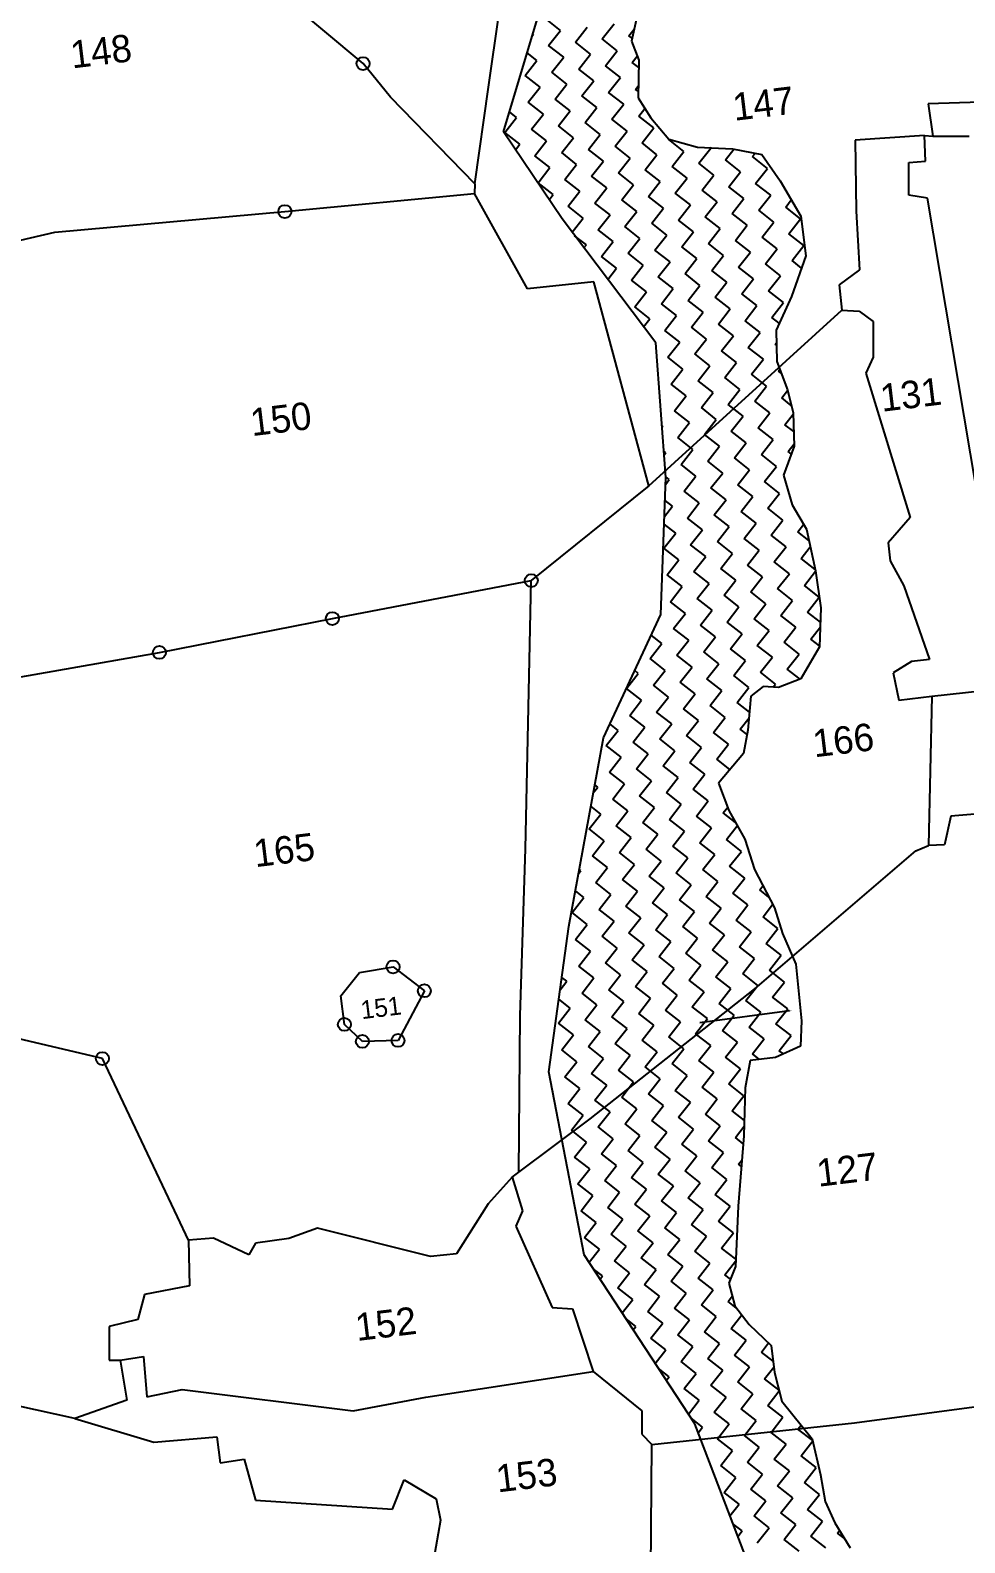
# Model space of a CAD drawing. Header units: metres. Extents: x 334876 to 338439, y 1782233 to 1785611.
# Drawn here: x 336193 to 336814, y 1782776 to 1783781 of the extents above; entities that cross this region are included whole.
import ezdxf
from ezdxf.enums import TextEntityAlignment as Align

# ---------------------------------------------------------------- set-up
doc = ezdxf.new("R2010")
doc.units = ezdxf.units.M
doc.header["$MEASUREMENT"] = 0
for name, color, linetype in [('POLY_HATCH', 12, 'Continuous'), ('POLY_PARCEL', 6, 'Continuous'), ('SYM_ARROW', 1, 'Continuous'), ('TEXT_PARCEL', 7, 'Continuous')]:
    doc.layers.add(name, color=color, linetype=linetype)
doc.styles.add('TEXT_MAP', font='', dxfattribs={"height": 0.35})
doc.styles.get('TEXT_MAP').set_extended_font_data('Kruti Dev 050')

msp = doc.modelspace()

# ---------------------------------------------------------------- linework, layer by layer
for centre in [(336414.1, 1783758.7), (336362.1, 1783660.4), (336525.9, 1783415.2), (336393.7, 1783390), (336278.7, 1783367.5), (336434, 1783158.6), (336454.8, 1783142.7), (336401.7, 1783120.4), (336413.6, 1783109.1), (336437.3, 1783109.7), (336240.8, 1783097.7)]:
    msp.add_circle(centre, 4.32)
at = {"layer": 'POLY_HATCH'}
for p, q in [((336507.4, 1783713.3), (336540.7, 1783824.9)), ((336595.5, 1783787.5), (336592.4, 1783773.6)), ((336592.4, 1783773.6), (336597.4, 1783761)), ((336597.4, 1783761), (336597, 1783735.9)), ((336597, 1783735.9), (336605.4, 1783722.6)), ((336605.4, 1783722.6), (336617.3, 1783708.5)), ((336546.3, 1783655.6), (336507.4, 1783713.3)), ((336617.3, 1783708.5), (336636.3, 1783703.3)), ((336636.3, 1783703.3), (336659.5, 1783702.1)), ((336659.5, 1783702.1), (336679, 1783698.3)), ((336679, 1783698.3), (336691.3, 1783680.8)), ((336691.3, 1783680.8), (336705, 1783657.4)), ((336608.6, 1783573.2), (336546.3, 1783655.6)), ((336705, 1783657.4), (336708.4, 1783630.9)), ((336708.4, 1783630.9), (336698.8, 1783604)), ((336698.8, 1783604), (336688.6, 1783581.7)), ((336688.6, 1783581.7), (336689.1, 1783560.7)), ((336615.4, 1783483.8), (336608.6, 1783573.2)), ((336689.1, 1783560.7), (336696.1, 1783541.9)), ((336696.1, 1783541.9), (336700, 1783526.8)), ((336700, 1783526.8), (336700.6, 1783504.5)), ((336700.6, 1783504.5), (336693.5, 1783485.3)), ((336612, 1783392.7), (336615.4, 1783483.8)), ((336693.5, 1783485.3), (336699.2, 1783465.6)), ((336699.2, 1783465.6), (336708.7, 1783449.5)), ((336708.7, 1783449.5), (336714.8, 1783421.7)), ((336714.8, 1783421.7), (336718.4, 1783397.1)), ((336573.8, 1783310.8), (336612, 1783392.7)), ((336718.4, 1783397.1), (336717.5, 1783371.2)), ((336717.5, 1783371.2), (336705.1, 1783350)), ((336705.1, 1783350), (336690.2, 1783344.2)), ((336679.9, 1783344.9), (336671.9, 1783338.5)), ((336690.2, 1783344.2), (336679.9, 1783344.9)), ((336671.9, 1783338.5), (336669.9, 1783315.9)), ((336550.9, 1783185.5), (336573.8, 1783310.8)), ((336669.9, 1783315.9), (336666.9, 1783300.3)), ((336666.9, 1783300.3), (336650.3, 1783280.7)), ((336650.3, 1783280.7), (336657.2, 1783262.5)), ((336657.2, 1783262.5), (336667.7, 1783243.4)), ((336667.7, 1783243.4), (336674.2, 1783223.2)), ((336674.2, 1783223.2), (336687.5, 1783197.7)), ((336687.5, 1783197.7), (336692.9, 1783180.7)), ((336537.5, 1783088.9), (336550.9, 1783185.5)), ((336692.9, 1783180.7), (336701.6, 1783160.3)), ((336701.6, 1783160.3), (336705.5, 1783122.8)), ((336705.5, 1783122.8), (336704.8, 1783105.8)), ((336688.1, 1783098.3), (336671.3, 1783096.3)), ((336704.8, 1783105.8), (336688.1, 1783098.3)), ((336561.1, 1782967.3), (336537.5, 1783088.9)), ((336671.3, 1783096.3), (336668.1, 1783078.3)), ((336668.1, 1783078.3), (336667.2, 1783046.3)), ((336667.2, 1783046.3), (336663.4, 1782999.7)), ((336663.4, 1782999.7), (336661.5, 1782959.5)), ((336634.5, 1782855), (336561.1, 1782967.3)), ((336661.5, 1782959.5), (336657.2, 1782948.5)), ((336657.2, 1782948.5), (336661.1, 1782933.4)), ((336661.1, 1782933.4), (336670.7, 1782921)), ((336670.7, 1782921), (336685.3, 1782907.1)), ((336685.3, 1782907.1), (336687.5, 1782889.1)), ((336687.5, 1782889.1), (336692.5, 1782870)), ((336692.5, 1782870), (336712.6, 1782845)), ((336676.2, 1782746.1), (336634.5, 1782855)), ((336712.6, 1782845), (336718.2, 1782821.2)), ((336718.2, 1782821.2), (336721.1, 1782803.3)), ((336721.1, 1782803.3), (336727.6, 1782789.1)), ((336727.6, 1782789.1), (336737.7, 1782772.7))]:
    msp.add_line(p, q, dxfattribs=at)
at = {"layer": 'POLY_HATCH', "linetype": 'Continuous'}
for p, q in [((336545.2, 1783780.7), (336535.3, 1783788.6)), ((336555.2, 1783772.9), (336563.1, 1783782.9)), ((336573, 1783775.1), (336580.9, 1783785.1)), ((336590.8, 1783777.2), (336594.2, 1783781.5)), ((336526.6, 1783777.4), (336527.4, 1783778.6)), ((336527.4, 1783778.6), (336527, 1783778.9)), ((336537.4, 1783770.8), (336545.2, 1783780.7)), ((336565.2, 1783765.1), (336555.2, 1783772.9)), ((336583, 1783767.3), (336573, 1783775.1)), ((336592.9, 1783775.6), (336590.8, 1783777.2)), ((336521.8, 1783750.8), (336529.6, 1783760.8)), ((336529.6, 1783760.8), (336523.1, 1783765.9)), ((336547.4, 1783762.9), (336537.4, 1783770.8)), ((336539.6, 1783753), (336547.4, 1783762.9)), ((336557.4, 1783755.1), (336565.2, 1783765.1)), ((336575.2, 1783757.3), (336583, 1783767.3)), ((336593, 1783759.4), (336596.3, 1783763.7)), ((336531.8, 1783743), (336521.8, 1783750.8)), ((336549.6, 1783745.1), (336539.6, 1783753)), ((336567.4, 1783747.3), (336557.4, 1783755.1)), ((336585.2, 1783749.5), (336575.2, 1783757.3)), ((336597.3, 1783756.1), (336593, 1783759.4)), ((336523.9, 1783733), (336531.8, 1783743)), ((336541.7, 1783735.2), (336549.6, 1783745.1)), ((336559.5, 1783737.3), (336567.4, 1783747.3)), ((336577.3, 1783739.5), (336585.2, 1783749.5)), ((336595.1, 1783741.6), (336597.1, 1783744.2)), ((336597.1, 1783740.1), (336595.1, 1783741.6)), ((336533.9, 1783725.2), (336523.9, 1783733)), ((336551.7, 1783727.3), (336541.7, 1783735.2)), ((336569.5, 1783729.5), (336559.5, 1783737.3)), ((336587.3, 1783731.7), (336577.3, 1783739.5)), ((336579.5, 1783721.7), (336587.3, 1783731.7)), ((336508.3, 1783713), (336516.1, 1783723)), ((336516.1, 1783723), (336511.4, 1783726.7)), ((336526.1, 1783715.2), (336533.9, 1783725.2)), ((336543.9, 1783717.4), (336551.7, 1783727.3)), ((336561.7, 1783719.5), (336569.5, 1783729.5)), ((336589.5, 1783713.9), (336579.5, 1783721.7)), ((336597.3, 1783723.8), (336601.4, 1783729)), ((336607.3, 1783716), (336597.3, 1783723.8)), ((336518.3, 1783705.2), (336508.3, 1783713)), ((336536.1, 1783707.4), (336526.1, 1783715.2)), ((336553.9, 1783709.5), (336543.9, 1783717.4)), ((336571.7, 1783711.7), (336561.7, 1783719.5)), ((336563.9, 1783701.7), (336571.7, 1783711.7)), ((336581.7, 1783703.9), (336589.5, 1783713.9)), ((336599.5, 1783706), (336607.3, 1783716)), ((336515.3, 1783701.5), (336518.3, 1783705.2)), ((336528.3, 1783697.4), (336536.1, 1783707.4)), ((336546.1, 1783699.6), (336553.9, 1783709.5)), ((336573.8, 1783693.9), (336563.9, 1783701.7)), ((336591.6, 1783696), (336581.7, 1783703.9)), ((336609.4, 1783698.2), (336599.5, 1783706)), ((336617.3, 1783708.2), (336617.5, 1783708.4)), ((336627.2, 1783700.4), (336617.3, 1783708.2)), ((336637.2, 1783692.5), (336645.1, 1783702.5)), ((336645.1, 1783702.5), (336644.6, 1783702.9)), ((336655, 1783694.7), (336660.6, 1783701.8)), ((336538.2, 1783689.6), (336528.3, 1783697.4)), ((336556, 1783691.7), (336546.1, 1783699.6)), ((336548.2, 1783681.8), (336556, 1783691.7)), ((336566, 1783683.9), (336573.8, 1783693.9)), ((336583.8, 1783686.1), (336591.6, 1783696)), ((336601.6, 1783688.2), (336609.4, 1783698.2)), ((336619.4, 1783690.4), (336627.2, 1783700.4)), ((336647.2, 1783684.7), (336637.2, 1783692.5)), ((336665, 1783686.9), (336655, 1783694.7)), ((336672.8, 1783696.9), (336674.6, 1783699.1)), ((336682.8, 1783689), (336672.8, 1783696.9)), ((336530.4, 1783679.6), (336538.2, 1783689.6)), ((336558.2, 1783673.9), (336548.2, 1783681.8)), ((336576, 1783676.1), (336566, 1783683.9)), ((336593.8, 1783678.2), (336583.8, 1783686.1)), ((336611.6, 1783680.4), (336601.6, 1783688.2)), ((336603.8, 1783670.4), (336611.6, 1783680.4)), ((336629.4, 1783682.6), (336619.4, 1783690.4)), ((336621.6, 1783672.6), (336629.4, 1783682.6)), ((336639.4, 1783674.7), (336647.2, 1783684.7)), ((336657.2, 1783676.9), (336665, 1783686.9)), ((336675, 1783679.1), (336682.8, 1783689)), ((336540.4, 1783671.8), (336530.4, 1783679.6)), ((336537.7, 1783668.3), (336540.4, 1783671.8)), ((336550.4, 1783663.9), (336558.2, 1783673.9)), ((336568.2, 1783666.1), (336576, 1783676.1)), ((336586, 1783668.3), (336593.8, 1783678.2)), ((336613.8, 1783662.6), (336603.8, 1783670.4)), ((336631.6, 1783664.8), (336621.6, 1783672.6)), ((336649.4, 1783666.9), (336639.4, 1783674.7)), ((336667.2, 1783669.1), (336657.2, 1783676.9)), ((336685, 1783671.2), (336675, 1783679.1)), ((336677.2, 1783661.3), (336685, 1783671.2)), ((336560.4, 1783656.1), (336550.4, 1783663.9)), ((336578.2, 1783658.3), (336568.2, 1783666.1)), ((336596, 1783660.4), (336586, 1783668.3)), ((336588.1, 1783650.5), (336596, 1783660.4)), ((336605.9, 1783652.6), (336613.8, 1783662.6)), ((336623.7, 1783654.8), (336631.6, 1783664.8)), ((336641.5, 1783656.9), (336649.4, 1783666.9)), ((336659.3, 1783659.1), (336667.2, 1783669.1)), ((336687.1, 1783653.4), (336677.2, 1783661.3)), ((336695, 1783663.4), (336698.7, 1783668.2)), ((336704.9, 1783655.6), (336695, 1783663.4)), ((336553, 1783646.7), (336560.4, 1783656.1)), ((336570.3, 1783648.3), (336578.2, 1783658.3)), ((336598.1, 1783642.6), (336588.1, 1783650.5)), ((336615.9, 1783644.8), (336605.9, 1783652.6)), ((336633.7, 1783647), (336623.7, 1783654.8)), ((336651.5, 1783649.1), (336641.5, 1783656.9)), ((336669.3, 1783651.3), (336659.3, 1783659.1)), ((336661.5, 1783641.3), (336669.3, 1783651.3)), ((336679.3, 1783643.5), (336687.1, 1783653.4)), ((336697.1, 1783645.6), (336704.9, 1783655.6)), ((336562.5, 1783638.3), (336554.7, 1783644.4)), ((336580.3, 1783640.5), (336570.3, 1783648.3)), ((336572.5, 1783630.5), (336580.3, 1783640.5)), ((336590.3, 1783632.7), (336598.1, 1783642.6)), ((336608.1, 1783634.8), (336615.9, 1783644.8)), ((336625.9, 1783637), (336633.7, 1783647)), ((336643.7, 1783639.1), (336651.5, 1783649.1)), ((336671.5, 1783633.5), (336661.5, 1783641.3)), ((336689.3, 1783635.6), (336679.3, 1783643.5)), ((336707.1, 1783637.8), (336697.1, 1783645.6)), ((336560.9, 1783636.3), (336562.5, 1783638.3)), ((336582.5, 1783622.7), (336572.5, 1783630.5)), ((336600.3, 1783624.8), (336590.3, 1783632.7)), ((336618.1, 1783627), (336608.1, 1783634.8)), ((336635.9, 1783629.2), (336625.9, 1783637)), ((336653.7, 1783631.3), (336643.7, 1783639.1)), ((336645.9, 1783621.3), (336653.7, 1783631.3)), ((336663.7, 1783623.5), (336671.5, 1783633.5)), ((336681.5, 1783625.6), (336689.3, 1783635.6)), ((336699.3, 1783627.8), (336707.1, 1783637.8)), ((336576.7, 1783615.3), (336582.5, 1783622.7)), ((336592.5, 1783614.9), (336600.3, 1783624.8)), ((336610.3, 1783617), (336618.1, 1783627)), ((336628.1, 1783619.2), (336635.9, 1783629.2)), ((336655.8, 1783613.5), (336645.9, 1783621.3)), ((336673.6, 1783615.7), (336663.7, 1783623.5)), ((336691.4, 1783617.8), (336681.5, 1783625.6)), ((336705.5, 1783622.9), (336699.3, 1783627.8)), ((336602.4, 1783607), (336592.5, 1783614.9)), ((336620.2, 1783609.2), (336610.3, 1783617)), ((336638, 1783611.4), (336628.1, 1783619.2)), ((336630.2, 1783601.4), (336638, 1783611.4)), ((336648, 1783603.5), (336655.8, 1783613.5)), ((336665.8, 1783605.7), (336673.6, 1783615.7)), ((336683.6, 1783607.8), (336691.4, 1783617.8)), ((336584.6, 1783604.9), (336584.6, 1783604.9)), ((336584.6, 1783604.9), (336584.6, 1783604.9)), ((336594.6, 1783597.1), (336602.4, 1783607)), ((336612.4, 1783599.2), (336620.2, 1783609.2)), ((336640.2, 1783593.5), (336630.2, 1783601.4)), ((336658, 1783595.7), (336648, 1783603.5)), ((336675.8, 1783597.9), (336665.8, 1783605.7)), ((336693.6, 1783600), (336683.6, 1783607.8)), ((336685.8, 1783590), (336693.6, 1783600)), ((336604.6, 1783589.2), (336594.6, 1783597.1)), ((336622.4, 1783591.4), (336612.4, 1783599.2)), ((336614.6, 1783581.4), (336622.4, 1783591.4)), ((336632.4, 1783583.6), (336640.2, 1783593.5)), ((336650.2, 1783585.7), (336658, 1783595.7)), ((336668, 1783587.9), (336675.8, 1783597.9)), ((336690.6, 1783586.2), (336685.8, 1783590)), ((336600.4, 1783583.9), (336604.6, 1783589.2)), ((336624.6, 1783573.6), (336614.6, 1783581.4)), ((336642.4, 1783575.7), (336632.4, 1783583.6)), ((336660.2, 1783577.9), (336650.2, 1783585.7)), ((336678, 1783580.1), (336668, 1783587.9)), ((336670.1, 1783570.1), (336678, 1783580.1)), ((336616.7, 1783563.6), (336624.6, 1783573.6)), ((336634.5, 1783565.8), (336642.4, 1783575.7)), ((336652.3, 1783567.9), (336660.2, 1783577.9)), ((336680.1, 1783562.3), (336670.1, 1783570.1)), ((336687.9, 1783572.2), (336688.8, 1783573.3)), ((336688.8, 1783571.6), (336687.9, 1783572.2)), ((336626.7, 1783555.8), (336616.7, 1783563.6)), ((336644.5, 1783557.9), (336634.5, 1783565.8)), ((336662.3, 1783560.1), (336652.3, 1783567.9)), ((336654.5, 1783550.1), (336662.3, 1783560.1)), ((336672.3, 1783552.3), (336680.1, 1783562.3)), ((336618.9, 1783545.8), (336626.7, 1783555.8)), ((336636.7, 1783548), (336644.5, 1783557.9)), ((336664.5, 1783542.3), (336654.5, 1783550.1)), ((336682.3, 1783544.5), (336672.3, 1783552.3)), ((336690.1, 1783554.4), (336691, 1783555.6)), ((336692, 1783553), (336690.1, 1783554.4)), ((336628.9, 1783538), (336618.9, 1783545.8)), ((336646.7, 1783540.1), (336636.7, 1783548)), ((336638.9, 1783530.2), (336646.7, 1783540.1)), ((336656.7, 1783532.3), (336664.5, 1783542.3)), ((336674.5, 1783534.5), (336682.3, 1783544.5)), ((336692.3, 1783536.6), (336696.2, 1783541.6)), ((336621, 1783528), (336628.9, 1783538)), ((336648.8, 1783522.3), (336638.9, 1783530.2)), ((336666.6, 1783524.5), (336656.7, 1783532.3)), ((336684.4, 1783526.7), (336674.5, 1783534.5)), ((336698.7, 1783531.6), (336692.3, 1783536.6)), ((336631, 1783520.2), (336621, 1783528)), ((336623.2, 1783510.2), (336631, 1783520.2)), ((336641, 1783512.4), (336648.8, 1783522.3)), ((336658.8, 1783514.5), (336666.6, 1783524.5)), ((336676.6, 1783516.7), (336684.4, 1783526.7)), ((336694.4, 1783518.8), (336700, 1783525.9)), ((336613.2, 1783518), (336612.7, 1783518.4)), ((336612.8, 1783517.5), (336613.2, 1783518)), ((336633.2, 1783502.4), (336623.2, 1783510.2)), ((336651, 1783504.5), (336641, 1783512.4)), ((336668.8, 1783506.7), (336658.8, 1783514.5)), ((336686.6, 1783508.9), (336676.6, 1783516.7)), ((336700.3, 1783514.2), (336694.4, 1783518.8)), ((336615.4, 1783500.2), (336614, 1783501.3)), ((336614.2, 1783498.7), (336615.4, 1783500.2)), ((336625.4, 1783492.4), (336633.2, 1783502.4)), ((336643.2, 1783494.6), (336651, 1783504.5)), ((336661, 1783496.7), (336668.8, 1783506.7)), ((336678.8, 1783498.9), (336686.6, 1783508.9)), ((336696.6, 1783501), (336700.6, 1783506.1)), ((336698.7, 1783499.4), (336696.6, 1783501)), ((336635.3, 1783484.6), (336625.4, 1783492.4)), ((336653.1, 1783486.7), (336643.2, 1783494.6)), ((336671, 1783488.9), (336661, 1783496.7)), ((336688.8, 1783491), (336678.8, 1783498.9)), ((336680.9, 1783481.1), (336688.8, 1783491)), ((336615.2, 1783479.4), (336617.5, 1783482.4)), ((336617.5, 1783482.4), (336615.3, 1783484.2)), ((336627.5, 1783474.6), (336635.3, 1783484.6)), ((336645.3, 1783476.8), (336653.1, 1783486.7)), ((336663.1, 1783478.9), (336671, 1783488.9)), ((336690.9, 1783473.2), (336680.9, 1783481.1)), ((336637.5, 1783466.8), (336627.5, 1783474.6)), ((336655.3, 1783468.9), (336645.3, 1783476.8)), ((336673.1, 1783471.1), (336663.1, 1783478.9)), ((336665.3, 1783461.1), (336673.1, 1783471.1)), ((336683.1, 1783463.3), (336690.9, 1783473.2)), ((336614.4, 1783457.9), (336619.7, 1783464.6)), ((336619.7, 1783464.6), (336614.8, 1783468.5)), ((336629.7, 1783456.8), (336637.5, 1783466.8)), ((336647.5, 1783458.9), (336655.3, 1783468.9)), ((336675.3, 1783453.3), (336665.3, 1783461.1)), ((336693.1, 1783455.4), (336683.1, 1783463.3)), ((336621.9, 1783446.8), (336614.2, 1783452.8)), ((336639.7, 1783449), (336629.7, 1783456.8)), ((336657.5, 1783451.1), (336647.5, 1783458.9)), ((336649.6, 1783441.1), (336657.5, 1783451.1)), ((336667.4, 1783443.3), (336675.3, 1783453.3)), ((336685.2, 1783445.5), (336693.1, 1783455.4)), ((336703.1, 1783447.6), (336706.9, 1783452.5)), ((336614, 1783436.8), (336621.9, 1783446.8)), ((336631.8, 1783439), (336639.7, 1783449)), ((336659.6, 1783433.3), (336649.6, 1783441.1)), ((336677.4, 1783435.5), (336667.4, 1783443.3)), ((336695.2, 1783437.6), (336685.2, 1783445.5)), ((336710.3, 1783441.9), (336703.1, 1783447.6)), ((336624, 1783429), (336614, 1783436.8)), ((336641.8, 1783431.2), (336631.8, 1783439)), ((336634, 1783421.2), (336641.8, 1783431.2)), ((336651.8, 1783423.3), (336659.6, 1783433.3)), ((336669.6, 1783425.5), (336677.4, 1783435.5)), ((336687.4, 1783427.7), (336695.2, 1783437.6)), ((336705.2, 1783429.8), (336711.3, 1783437.6)), ((336714.6, 1783422.5), (336705.2, 1783429.8)), ((336616.2, 1783419), (336624, 1783429)), ((336644, 1783413.4), (336634, 1783421.2)), ((336661.8, 1783415.5), (336651.8, 1783423.3)), ((336679.6, 1783417.7), (336669.6, 1783425.5)), ((336697.4, 1783419.8), (336687.4, 1783427.7)), ((336689.6, 1783409.9), (336697.4, 1783419.8)), ((336707.4, 1783412), (336714.8, 1783421.5)), ((336626.2, 1783411.2), (336616.2, 1783419)), ((336618.4, 1783401.2), (336626.2, 1783411.2)), ((336636.2, 1783403.4), (336644, 1783413.4)), ((336654, 1783405.5), (336661.8, 1783415.5)), ((336671.8, 1783407.7), (336679.6, 1783417.7)), ((336699.5, 1783402), (336689.6, 1783409.9)), ((336717.3, 1783404.2), (336707.4, 1783412)), ((336628.3, 1783393.4), (336618.4, 1783401.2)), ((336646.1, 1783395.6), (336636.2, 1783403.4)), ((336663.9, 1783397.7), (336654, 1783405.5)), ((336681.7, 1783399.9), (336671.8, 1783407.7)), ((336673.9, 1783389.9), (336681.7, 1783399.9)), ((336691.7, 1783392.1), (336699.5, 1783402)), ((336709.5, 1783394.2), (336717.3, 1783404.2)), ((336620.5, 1783383.4), (336628.3, 1783393.4)), ((336638.3, 1783385.6), (336646.1, 1783395.6)), ((336656.1, 1783387.7), (336663.9, 1783397.7)), ((336683.9, 1783382.1), (336673.9, 1783389.9)), ((336701.7, 1783384.2), (336691.7, 1783392.1)), ((336718.1, 1783387.5), (336709.5, 1783394.2)), ((336612.7, 1783373.4), (336605.6, 1783379)), ((336630.5, 1783375.6), (336620.5, 1783383.4)), ((336648.3, 1783377.8), (336638.3, 1783385.6)), ((336666.1, 1783379.9), (336656.1, 1783387.7)), ((336658.3, 1783369.9), (336666.1, 1783379.9)), ((336676.1, 1783372.1), (336683.9, 1783382.1)), ((336693.9, 1783374.3), (336701.7, 1783384.2)), ((336711.7, 1783376.4), (336718, 1783384.4)), ((336604.9, 1783363.5), (336612.7, 1783373.4)), ((336622.7, 1783365.6), (336630.5, 1783375.6)), ((336640.5, 1783367.8), (336648.3, 1783377.8)), ((336668.3, 1783362.1), (336658.3, 1783369.9)), ((336686.1, 1783364.3), (336676.1, 1783372.1)), ((336703.9, 1783366.4), (336693.9, 1783374.3)), ((336717.5, 1783371.8), (336711.7, 1783376.4)), ((336614.8, 1783355.6), (336604.9, 1783363.5)), ((336632.7, 1783357.8), (336622.7, 1783365.6)), ((336650.5, 1783360), (336640.5, 1783367.8)), ((336642.6, 1783350), (336650.5, 1783360)), ((336660.4, 1783352.1), (336668.3, 1783362.1)), ((336678.2, 1783354.3), (336686.1, 1783364.3)), ((336696, 1783356.4), (336703.9, 1783366.4)), ((336589.2, 1783343.5), (336597, 1783353.5)), ((336597, 1783353.5), (336594.6, 1783355.4)), ((336607, 1783345.7), (336614.8, 1783355.6)), ((336624.8, 1783347.8), (336632.7, 1783357.8)), ((336652.6, 1783342.2), (336642.6, 1783350)), ((336670.4, 1783344.3), (336660.4, 1783352.1)), ((336688.2, 1783346.5), (336678.2, 1783354.3)), ((336704.5, 1783349.8), (336696, 1783356.4)), ((336599.2, 1783335.7), (336589.2, 1783343.5)), ((336617, 1783337.8), (336607, 1783345.7)), ((336634.8, 1783340), (336624.8, 1783347.8)), ((336627, 1783330), (336634.8, 1783340)), ((336644.8, 1783332.2), (336652.6, 1783342.2)), ((336662.6, 1783334.3), (336670.4, 1783344.3)), ((336686.6, 1783344.4), (336688.2, 1783346.5)), ((336591.4, 1783325.7), (336599.2, 1783335.7)), ((336609.2, 1783327.9), (336617, 1783337.8)), ((336637, 1783322.2), (336627, 1783330)), ((336654.8, 1783324.3), (336644.8, 1783332.2)), ((336670.9, 1783327.8), (336662.6, 1783334.3)), ((336583.6, 1783315.7), (336578.1, 1783320)), ((336601.4, 1783317.9), (336591.4, 1783325.7)), ((336619.2, 1783320), (336609.2, 1783327.9)), ((336611.3, 1783310.1), (336619.2, 1783320)), ((336629.1, 1783312.2), (336637, 1783322.2)), ((336646.9, 1783314.4), (336654.8, 1783324.3)), ((336664.8, 1783316.5), (336670.6, 1783324)), ((336575.7, 1783305.7), (336583.6, 1783315.7)), ((336593.5, 1783307.9), (336601.4, 1783317.9)), ((336621.3, 1783302.2), (336611.3, 1783310.1)), ((336639.1, 1783304.4), (336629.1, 1783312.2)), ((336656.9, 1783306.5), (336646.9, 1783314.4)), ((336669.3, 1783312.9), (336664.8, 1783316.5)), ((336585.7, 1783297.9), (336575.7, 1783305.7)), ((336603.5, 1783300.1), (336593.5, 1783307.9)), ((336595.7, 1783290.1), (336603.5, 1783300.1)), ((336613.5, 1783292.2), (336621.3, 1783302.2)), ((336631.3, 1783294.4), (336639.1, 1783304.4)), ((336649.1, 1783296.6), (336656.9, 1783306.5)), ((336577.9, 1783287.9), (336585.7, 1783297.9)), ((336605.7, 1783282.3), (336595.7, 1783290.1)), ((336623.5, 1783284.4), (336613.5, 1783292.2)), ((336641.3, 1783286.6), (336631.3, 1783294.4)), ((336657.9, 1783289.7), (336649.1, 1783296.6)), ((336570.1, 1783278), (336568.1, 1783279.5)), ((336587.9, 1783280.1), (336577.9, 1783287.9)), ((336580.1, 1783270.1), (336587.9, 1783280.1)), ((336597.9, 1783272.3), (336605.7, 1783282.3)), ((336615.7, 1783274.4), (336623.5, 1783284.4)), ((336633.5, 1783276.6), (336641.3, 1783286.6)), ((336567.1, 1783274.2), (336570.1, 1783278)), ((336590, 1783262.3), (336580.1, 1783270.1)), ((336607.8, 1783264.5), (336597.9, 1783272.3)), ((336625.6, 1783266.6), (336615.7, 1783274.4)), ((336643.4, 1783268.8), (336633.5, 1783276.6)), ((336635.6, 1783258.8), (336643.4, 1783268.8)), ((336564.4, 1783250.2), (336572.2, 1783260.1)), ((336572.2, 1783260.1), (336565.5, 1783265.4)), ((336582.2, 1783252.3), (336590, 1783262.3)), ((336600, 1783254.5), (336607.8, 1783264.5)), ((336617.8, 1783256.6), (336625.6, 1783266.6)), ((336645.6, 1783251), (336635.6, 1783258.8)), ((336653.4, 1783261), (336656.4, 1783264.7)), ((336661.6, 1783254.6), (336653.4, 1783261)), ((336574.4, 1783242.3), (336564.4, 1783250.2)), ((336592.2, 1783244.5), (336582.2, 1783252.3)), ((336610, 1783246.7), (336600, 1783254.5)), ((336627.8, 1783248.8), (336617.8, 1783256.6)), ((336620, 1783238.8), (336627.8, 1783248.8)), ((336637.8, 1783241), (336645.6, 1783251)), ((336655.6, 1783243.2), (336662.8, 1783252.4)), ((336566.6, 1783232.4), (336574.4, 1783242.3)), ((336584.4, 1783234.5), (336592.2, 1783244.5)), ((336602.2, 1783236.7), (336610, 1783246.7)), ((336630, 1783231), (336620, 1783238.8)), ((336647.8, 1783233.2), (336637.8, 1783241)), ((336665.6, 1783235.3), (336655.6, 1783243.2)), ((336576.5, 1783224.5), (336566.6, 1783232.4)), ((336594.4, 1783226.7), (336584.4, 1783234.5)), ((336612.2, 1783228.9), (336602.2, 1783236.7)), ((336604.3, 1783218.9), (336612.2, 1783228.9)), ((336622.1, 1783221), (336630, 1783231)), ((336639.9, 1783223.2), (336647.8, 1783233.2)), ((336657.7, 1783225.4), (336665.6, 1783235.3)), ((336557.3, 1783220.6), (336558.7, 1783222.4)), ((336558.7, 1783222.4), (336557.8, 1783223.1)), ((336568.7, 1783214.6), (336576.5, 1783224.5)), ((336586.5, 1783216.7), (336594.4, 1783226.7)), ((336614.3, 1783211.1), (336604.3, 1783218.9)), ((336632.1, 1783213.2), (336622.1, 1783221)), ((336649.9, 1783215.4), (336639.9, 1783223.2)), ((336667.7, 1783217.5), (336657.7, 1783225.4)), ((336560.9, 1783204.6), (336555.2, 1783209)), ((336578.7, 1783206.7), (336568.7, 1783214.6)), ((336596.5, 1783208.9), (336586.5, 1783216.7)), ((336588.7, 1783198.9), (336596.5, 1783208.9)), ((336606.5, 1783201.1), (336614.3, 1783211.1)), ((336624.3, 1783203.2), (336632.1, 1783213.2)), ((336642.1, 1783205.4), (336649.9, 1783215.4)), ((336659.9, 1783207.6), (336667.7, 1783217.5)), ((336677.7, 1783209.7), (336679.8, 1783212.4)), ((336683.7, 1783205), (336677.7, 1783209.7)), ((336553.1, 1783194.6), (336560.9, 1783204.6)), ((336570.9, 1783196.8), (336578.7, 1783206.7)), ((336598.7, 1783191.1), (336588.7, 1783198.9)), ((336616.5, 1783193.3), (336606.5, 1783201.1)), ((336634.3, 1783195.4), (336624.3, 1783203.2)), ((336652.1, 1783197.6), (336642.1, 1783205.4)), ((336669.9, 1783199.7), (336659.9, 1783207.6)), ((336662.1, 1783189.7), (336669.9, 1783199.7)), ((336679.9, 1783191.9), (336686.2, 1783200.1)), ((336563.1, 1783186.8), (336553.1, 1783194.6)), ((336580.9, 1783188.9), (336570.9, 1783196.8)), ((336573, 1783179), (336580.9, 1783188.9)), ((336590.8, 1783181.1), (336598.7, 1783191.1)), ((336608.6, 1783183.3), (336616.5, 1783193.3)), ((336626.5, 1783185.4), (336634.3, 1783195.4)), ((336644.3, 1783187.6), (336652.1, 1783197.6)), ((336672, 1783181.9), (336662.1, 1783189.7)), ((336689.8, 1783184.1), (336679.9, 1783191.9)), ((336555.2, 1783176.8), (336563.1, 1783186.8)), ((336583, 1783171.1), (336573, 1783179)), ((336600.8, 1783173.3), (336590.8, 1783181.1)), ((336618.6, 1783175.5), (336608.6, 1783183.3)), ((336636.4, 1783177.6), (336626.5, 1783185.4)), ((336654.2, 1783179.8), (336644.3, 1783187.6)), ((336646.4, 1783169.8), (336654.2, 1783179.8)), ((336664.2, 1783171.9), (336672, 1783181.9)), ((336682, 1783174.1), (336689.8, 1783184.1)), ((336565.2, 1783169), (336555.2, 1783176.8)), ((336557.4, 1783159), (336565.2, 1783169)), ((336575.2, 1783161.2), (336583, 1783171.1)), ((336593, 1783163.3), (336600.8, 1783173.3)), ((336610.8, 1783165.5), (336618.6, 1783175.5)), ((336628.6, 1783167.6), (336636.4, 1783177.6)), ((336656.4, 1783162), (336646.4, 1783169.8)), ((336674.2, 1783164.1), (336664.2, 1783171.9)), ((336692, 1783166.3), (336682, 1783174.1)), ((336567.4, 1783151.2), (336557.4, 1783159)), ((336585.2, 1783153.3), (336575.2, 1783161.2)), ((336603, 1783155.5), (336593, 1783163.3)), ((336620.8, 1783157.6), (336610.8, 1783165.5)), ((336638.6, 1783159.8), (336628.6, 1783167.6)), ((336630.8, 1783149.8), (336638.6, 1783159.8)), ((336648.6, 1783152), (336656.4, 1783162)), ((336666.4, 1783154.1), (336674.2, 1783164.1)), ((336684.2, 1783156.3), (336692, 1783166.3)), ((336545.1, 1783143.3), (336549.6, 1783149)), ((336549.6, 1783149), (336546.2, 1783151.6)), ((336559.6, 1783141.2), (336567.4, 1783151.2)), ((336577.4, 1783143.4), (336585.2, 1783153.3)), ((336595.2, 1783145.5), (336603, 1783155.5)), ((336613, 1783147.7), (336620.8, 1783157.6)), ((336640.7, 1783142), (336630.8, 1783149.8)), ((336658.6, 1783144.2), (336648.6, 1783152)), ((336676.4, 1783146.3), (336666.4, 1783154.1)), ((336694.2, 1783148.5), (336684.2, 1783156.3)), ((336686.3, 1783138.5), (336694.2, 1783148.5)), ((336569.5, 1783133.4), (336559.6, 1783141.2)), ((336587.3, 1783135.5), (336577.4, 1783143.4)), ((336605.1, 1783137.7), (336595.2, 1783145.5)), ((336622.9, 1783139.8), (336613, 1783147.7)), ((336615.1, 1783129.9), (336622.9, 1783139.8)), ((336632.9, 1783132), (336640.7, 1783142)), ((336650.7, 1783134.2), (336658.6, 1783144.2)), ((336668.5, 1783136.3), (336676.4, 1783146.3)), ((336696.3, 1783130.7), (336686.3, 1783138.5)), ((336543.9, 1783121.2), (336551.7, 1783131.2)), ((336551.7, 1783131.2), (336544.2, 1783137.1)), ((336561.7, 1783123.4), (336569.5, 1783133.4)), ((336579.5, 1783125.5), (336587.3, 1783135.5)), ((336597.3, 1783127.7), (336605.1, 1783137.7)), ((336607.3, 1783119.9), (336597.3, 1783127.7)), ((336625.1, 1783122), (336615.1, 1783129.9)), ((336642.9, 1783124.2), (336632.9, 1783132)), ((336660.7, 1783126.4), (336650.7, 1783134.2)), ((336678.5, 1783128.5), (336668.5, 1783136.3)), ((336670.7, 1783118.5), (336678.5, 1783128.5)), ((336688.5, 1783120.7), (336696.3, 1783130.7)), ((336553.9, 1783113.4), (336543.9, 1783121.2)), ((336571.7, 1783115.6), (336561.7, 1783123.4)), ((336589.5, 1783117.7), (336579.5, 1783125.5)), ((336581.7, 1783107.7), (336589.5, 1783117.7)), ((336599.5, 1783109.9), (336607.3, 1783119.9)), ((336617.3, 1783112.1), (336625.1, 1783122)), ((336635.1, 1783114.2), (336642.9, 1783124.2)), ((336652.9, 1783116.4), (336660.7, 1783126.4)), ((336680.7, 1783110.7), (336670.7, 1783118.5)), ((336698.5, 1783112.9), (336688.5, 1783120.7)), ((336546.1, 1783103.4), (336553.9, 1783113.4)), ((336563.9, 1783105.6), (336571.7, 1783115.6)), ((336591.7, 1783099.9), (336581.7, 1783107.7)), ((336609.5, 1783102.1), (336599.5, 1783109.9)), ((336627.3, 1783104.2), (336617.3, 1783112.1)), ((336645.1, 1783106.4), (336635.1, 1783114.2)), ((336662.9, 1783108.6), (336652.9, 1783116.4)), ((336655, 1783098.6), (336662.9, 1783108.6)), ((336672.8, 1783100.7), (336680.7, 1783110.7)), ((336690.7, 1783102.9), (336698.5, 1783112.9)), ((336556.1, 1783095.6), (336546.1, 1783103.4)), ((336573.9, 1783097.8), (336563.9, 1783105.6)), ((336566, 1783087.8), (336573.9, 1783097.8)), ((336583.8, 1783089.9), (336591.7, 1783099.9)), ((336601.6, 1783092.1), (336609.5, 1783102.1)), ((336619.4, 1783094.3), (336627.3, 1783104.2)), ((336637.2, 1783096.4), (336645.1, 1783106.4)), ((336665, 1783090.8), (336655, 1783098.6)), ((336677.5, 1783097.1), (336672.8, 1783100.7)), ((336693.4, 1783100.7), (336690.7, 1783102.9)), ((336538.1, 1783093.3), (336538.2, 1783093.4)), ((336538.2, 1783093.4), (336538.2, 1783093.5)), ((336548.2, 1783085.6), (336556.1, 1783095.6)), ((336576, 1783080), (336566, 1783087.8)), ((336593.8, 1783082.1), (336583.8, 1783089.9)), ((336611.6, 1783084.3), (336601.6, 1783092.1)), ((336629.4, 1783086.4), (336619.4, 1783094.3)), ((336647.2, 1783088.6), (336637.2, 1783096.4)), ((336639.4, 1783078.6), (336647.2, 1783088.6)), ((336657.2, 1783080.8), (336665, 1783090.8)), ((336558.2, 1783077.8), (336548.2, 1783085.6)), ((336550.4, 1783067.8), (336558.2, 1783077.8)), ((336568.2, 1783070), (336576, 1783080)), ((336586, 1783072.1), (336593.8, 1783082.1)), ((336603.8, 1783074.3), (336611.6, 1783084.3)), ((336621.6, 1783076.5), (336629.4, 1783086.4)), ((336649.4, 1783070.8), (336639.4, 1783078.6)), ((336667.2, 1783073), (336657.2, 1783080.8)), ((336540.4, 1783075.6), (336540, 1783075.9)), ((336540.1, 1783075.3), (336540.4, 1783075.6)), ((336560.4, 1783060), (336550.4, 1783067.8)), ((336578.2, 1783062.2), (336568.2, 1783070)), ((336596, 1783064.3), (336586, 1783072.1)), ((336613.8, 1783066.5), (336603.8, 1783074.3)), ((336631.6, 1783068.6), (336621.6, 1783076.5)), ((336623.8, 1783058.7), (336631.6, 1783068.6)), ((336641.6, 1783060.8), (336649.4, 1783070.8)), ((336659.4, 1783063), (336667.2, 1783073)), ((336552.5, 1783050), (336560.4, 1783060)), ((336570.3, 1783052.2), (336578.2, 1783062.2)), ((336588.2, 1783054.3), (336596, 1783064.3)), ((336606, 1783056.5), (336613.8, 1783066.5)), ((336633.7, 1783050.8), (336623.8, 1783058.7)), ((336651.5, 1783053), (336641.6, 1783060.8)), ((336667.5, 1783056.6), (336659.4, 1783063)), ((336562.5, 1783042.2), (336552.5, 1783050)), ((336580.3, 1783044.4), (336570.3, 1783052.2)), ((336598.1, 1783046.5), (336588.2, 1783054.3)), ((336615.9, 1783048.7), (336606, 1783056.5)), ((336608.1, 1783038.7), (336615.9, 1783048.7)), ((336625.9, 1783040.9), (336633.7, 1783050.8)), ((336643.7, 1783043), (336651.5, 1783053)), ((336661.5, 1783045.2), (336667.4, 1783052.7)), ((336554.7, 1783032.2), (336562.5, 1783042.2)), ((336572.5, 1783034.4), (336580.3, 1783044.4)), ((336590.3, 1783036.5), (336598.1, 1783046.5)), ((336618.1, 1783030.9), (336608.1, 1783038.7)), ((336635.9, 1783033), (336625.9, 1783040.9)), ((336653.7, 1783035.2), (336643.7, 1783043)), ((336666.8, 1783041), (336661.5, 1783045.2)), ((336564.7, 1783024.4), (336554.7, 1783032.2)), ((336582.5, 1783026.6), (336572.5, 1783034.4)), ((336600.3, 1783028.7), (336590.3, 1783036.5)), ((336592.5, 1783018.7), (336600.3, 1783028.7)), ((336610.3, 1783020.9), (336618.1, 1783030.9)), ((336628.1, 1783023), (336635.9, 1783033)), ((336645.9, 1783025.2), (336653.7, 1783035.2)), ((336663.7, 1783027.4), (336665.9, 1783030.2)), ((336665.5, 1783025.9), (336663.7, 1783027.4)), ((336556.9, 1783014.4), (336564.7, 1783024.4)), ((336574.7, 1783016.6), (336582.5, 1783026.6)), ((336602.4, 1783010.9), (336592.5, 1783018.7)), ((336620.3, 1783013.1), (336610.3, 1783020.9)), ((336638.1, 1783015.2), (336628.1, 1783023)), ((336655.9, 1783017.4), (336645.9, 1783025.2)), ((336648, 1783007.4), (336655.9, 1783017.4)), ((336566.8, 1783006.6), (336556.9, 1783014.4)), ((336584.6, 1783008.8), (336574.7, 1783016.6)), ((336576.8, 1782998.8), (336584.6, 1783008.8)), ((336594.6, 1783000.9), (336602.4, 1783010.9)), ((336612.4, 1783003.1), (336620.3, 1783013.1)), ((336630.2, 1783005.2), (336638.1, 1783015.2)), ((336658, 1782999.6), (336648, 1783007.4)), ((336559, 1782996.6), (336566.8, 1783006.6)), ((336586.8, 1782990.9), (336576.8, 1782998.8)), ((336604.6, 1782993.1), (336594.6, 1783000.9)), ((336622.4, 1782995.3), (336612.4, 1783003.1)), ((336640.2, 1782997.4), (336630.2, 1783005.2)), ((336632.4, 1782987.4), (336640.2, 1782997.4)), ((336650.2, 1782989.6), (336658, 1782999.6)), ((336569, 1782988.8), (336559, 1782996.6)), ((336561.2, 1782978.8), (336569, 1782988.8)), ((336579, 1782981), (336586.8, 1782990.9)), ((336596.8, 1782983.1), (336604.6, 1782993.1)), ((336614.6, 1782985.3), (336622.4, 1782995.3)), ((336642.4, 1782979.6), (336632.4, 1782987.4)), ((336660.2, 1782981.8), (336650.2, 1782989.6)), ((336571.2, 1782971), (336561.2, 1782978.8)), ((336589, 1782973.1), (336579, 1782981)), ((336606.8, 1782975.3), (336596.8, 1782983.1)), ((336624.6, 1782977.5), (336614.6, 1782985.3)), ((336616.7, 1782967.5), (336624.6, 1782977.5)), ((336634.5, 1782969.6), (336642.4, 1782979.6)), ((336652.4, 1782971.8), (336660.2, 1782981.8)), ((336564.3, 1782962.3), (336571.2, 1782971)), ((336581.1, 1782963.2), (336589, 1782973.1)), ((336598.9, 1782965.3), (336606.8, 1782975.3)), ((336626.7, 1782959.7), (336616.7, 1782967.5)), ((336644.5, 1782961.8), (336634.5, 1782969.6)), ((336661.7, 1782964.5), (336652.4, 1782971.8)), ((336573.3, 1782953.2), (336567.1, 1782958)), ((336591.1, 1782955.3), (336581.1, 1782963.2)), ((336608.9, 1782957.5), (336598.9, 1782965.3)), ((336601.1, 1782947.5), (336608.9, 1782957.5)), ((336618.9, 1782949.7), (336626.7, 1782959.7)), ((336636.7, 1782951.8), (336644.5, 1782961.8)), ((336654.5, 1782954), (336661.6, 1782963.1)), ((336571.7, 1782951.1), (336573.3, 1782953.2)), ((336583.3, 1782945.4), (336591.1, 1782955.3)), ((336611.1, 1782939.7), (336601.1, 1782947.5)), ((336628.9, 1782941.9), (336618.9, 1782949.7)), ((336646.7, 1782944), (336636.7, 1782951.8)), ((336658.2, 1782951.1), (336654.5, 1782954)), ((336593.3, 1782937.5), (336583.3, 1782945.4)), ((336586.3, 1782928.7), (336593.3, 1782937.5)), ((336603.3, 1782929.7), (336611.1, 1782939.7)), ((336621.1, 1782931.9), (336628.9, 1782941.9)), ((336638.9, 1782934), (336646.7, 1782944)), ((336656.7, 1782936.2), (336659.4, 1782939.7)), ((336613.2, 1782921.9), (336603.3, 1782929.7)), ((336631, 1782924.1), (336621.1, 1782931.9)), ((336648.8, 1782926.2), (336638.9, 1782934)), ((336662.3, 1782931.8), (336656.7, 1782936.2)), ((336658.8, 1782918.4), (336665.8, 1782927.3)), ((336595.4, 1782919.7), (336588.7, 1782925)), ((336593.7, 1782917.5), (336595.4, 1782919.7)), ((336605.4, 1782911.9), (336613.2, 1782921.9)), ((336623.2, 1782914.1), (336631, 1782924.1)), ((336641, 1782916.2), (336648.8, 1782926.2)), ((336668.8, 1782910.6), (336658.8, 1782918.4)), ((336615.4, 1782904.1), (336605.4, 1782911.9)), ((336633.2, 1782906.3), (336623.2, 1782914.1)), ((336651, 1782908.4), (336641, 1782916.2)), ((336643.2, 1782898.4), (336651, 1782908.4)), ((336661, 1782900.6), (336668.8, 1782910.6)), ((336678.8, 1782902.7), (336683.5, 1782908.8)), ((336608.3, 1782895.1), (336615.4, 1782904.1)), ((336625.4, 1782896.3), (336633.2, 1782906.3)), ((336653.2, 1782890.6), (336643.2, 1782898.4)), ((336671, 1782892.8), (336661, 1782900.6)), ((336686.6, 1782896.7), (336678.8, 1782902.7)), ((336617.6, 1782886.3), (336610.3, 1782891.9)), ((336635.4, 1782888.4), (336625.4, 1782896.3)), ((336627.5, 1782878.5), (336635.4, 1782888.4)), ((336645.3, 1782880.6), (336653.2, 1782890.6)), ((336663.1, 1782882.8), (336671, 1782892.8)), ((336680.9, 1782884.9), (336687, 1782892.7)), ((336615.6, 1782883.8), (336617.6, 1782886.3)), ((336637.5, 1782870.6), (336627.5, 1782878.5)), ((336655.3, 1782872.8), (336645.3, 1782880.6)), ((336673.1, 1782875), (336663.1, 1782882.8)), ((336690.6, 1782877.4), (336680.9, 1782884.9)), ((336683.1, 1782867.1), (336690.7, 1782876.8)), ((336630.3, 1782861.4), (336637.5, 1782870.6)), ((336647.5, 1782862.8), (336655.3, 1782872.8)), ((336665.3, 1782865), (336673.1, 1782875)), ((336693.1, 1782859.3), (336683.1, 1782867.1)), ((336639.7, 1782852.8), (336632, 1782858.9)), ((336657.5, 1782855), (336647.5, 1782862.8)), ((336675.3, 1782857.2), (336665.3, 1782865)), ((336667.5, 1782847.2), (336675.3, 1782857.2)), ((336685.3, 1782849.3), (336693.1, 1782859.3)), ((336636.7, 1782849.1), (336639.7, 1782852.8)), ((336649.7, 1782845), (336657.5, 1782855)), ((336677.4, 1782839.4), (336667.5, 1782847.2)), ((336695.2, 1782841.5), (336685.3, 1782849.3)), ((336703.1, 1782851.5), (336705.2, 1782854.2)), ((336712.9, 1782843.8), (336703.1, 1782851.5)), ((336659.6, 1782837.2), (336649.7, 1782845)), ((336651.8, 1782827.2), (336659.6, 1782837.2)), ((336669.6, 1782829.4), (336677.4, 1782839.4)), ((336687.4, 1782831.5), (336695.2, 1782841.5)), ((336705.2, 1782833.7), (336713, 1782843.6)), ((336661.8, 1782819.4), (336651.8, 1782827.2)), ((336679.6, 1782821.6), (336669.6, 1782829.4)), ((336697.4, 1782823.7), (336687.4, 1782831.5)), ((336715.2, 1782825.9), (336705.2, 1782833.7)), ((336654, 1782809.4), (336661.8, 1782819.4)), ((336671.8, 1782811.6), (336679.6, 1782821.6)), ((336689.6, 1782813.7), (336697.4, 1782823.7)), ((336707.4, 1782815.9), (336715.2, 1782825.9)), ((336664, 1782801.6), (336654, 1782809.4)), ((336681.8, 1782803.8), (336671.8, 1782811.6)), ((336699.6, 1782805.9), (336689.6, 1782813.7)), ((336717.4, 1782808.1), (336707.4, 1782815.9)), ((336709.5, 1782798.1), (336717.4, 1782808.1)), ((336657.9, 1782793.9), (336664, 1782801.6)), ((336673.9, 1782793.8), (336681.8, 1782803.8)), ((336691.7, 1782795.9), (336699.6, 1782805.9)), ((336719.5, 1782790.3), (336709.5, 1782798.1)), ((336666.1, 1782783.8), (336659.9, 1782788.6)), ((336683.9, 1782785.9), (336673.9, 1782793.8)), ((336701.7, 1782788.1), (336691.7, 1782795.9)), ((336693.9, 1782778.1), (336701.7, 1782788.1)), ((336711.7, 1782780.3), (336719.5, 1782790.3)), ((336663.2, 1782780.1), (336666.1, 1782783.8)), ((336676.1, 1782776), (336683.9, 1782785.9)), ((336703.9, 1782770.3), (336693.9, 1782778.1)), ((336721.7, 1782772.5), (336711.7, 1782780.3)), ((336729.5, 1782782.4), (336730.7, 1782784)), ((336733.8, 1782779.1), (336729.5, 1782782.4))]:
    msp.add_line(p, q, dxfattribs=at)
at = {"layer": 'POLY_PARCEL'}
for p, q in [((336414.1, 1783758.7), (336296.2, 1783857.8)), ((336497.4, 1783743), (336504.5, 1783792.4)), ((336432.3, 1783736.4), (336414.1, 1783758.7)), ((336488.4, 1783678.8), (336497.4, 1783743)), ((336488.4, 1783678.8), (336432.3, 1783736.4)), ((336824.5, 1783733.1), (336789.7, 1783731.9)), ((336789.7, 1783731.9), (336792.8, 1783710.6)), ((336787.2, 1783710.9), (336741.2, 1783707.8)), ((336787.2, 1783710.9), (336792.8, 1783710.6)), ((336787.8, 1783693.8), (336787.2, 1783710.9)), ((336792.8, 1783710.6), (336817, 1783710.5)), ((336741.2, 1783707.8), (336741.9, 1783660.6)), ((336776.8, 1783693), (336787.8, 1783693.8)), ((336776.9, 1783671.4), (336776.8, 1783693)), ((336362.1, 1783660.4), (336488.2, 1783672.4)), ((336488.4, 1783678.8), (336488.2, 1783672.4)), ((336523.3, 1783609), (336488.2, 1783672.4)), ((336789.2, 1783669.3), (336776.9, 1783671.4)), ((336209.3, 1783646.7), (336362.1, 1783660.4)), ((336741.9, 1783660.6), (336744.1, 1783621.6)), ((336821.8, 1783475.7), (336789.2, 1783669.3)), ((336081.3, 1783617.1), (336209.3, 1783646.7)), ((336744.1, 1783621.6), (336730.6, 1783611.8)), ((336567.4, 1783613.7), (336523.3, 1783609)), ((336604, 1783478.1), (336567.4, 1783613.7)), ((336730.6, 1783611.8), (336732.2, 1783594.9)), ((336604, 1783478.1), (336732.2, 1783594.9)), ((336732.2, 1783594.9), (336743.8, 1783594.3)), ((336743.8, 1783594.3), (336753.2, 1783587.4)), ((336753.2, 1783587.4), (336753.1, 1783563.7)), ((336753.1, 1783563.7), (336748.3, 1783553.1)), ((336748.3, 1783553.1), (336777.6, 1783457.2)), ((336604, 1783478.1), (336525.9, 1783415.2)), ((336777.6, 1783457.2), (336763, 1783440.3)), ((336763, 1783440.3), (336764.5, 1783428.4)), ((336764.5, 1783428.4), (336773.5, 1783411.7)), ((336393.7, 1783390), (336525.9, 1783415.2)), ((336524.8, 1783362.3), (336525.9, 1783415.2)), ((336773.5, 1783411.7), (336790.5, 1783362.9)), ((336278.7, 1783367.5), (336393.7, 1783390)), ((336143.3, 1783343.7), (336278.7, 1783367.5)), ((336522, 1783237.1), (336524.8, 1783362.3)), ((336778.6, 1783361.5), (336766.4, 1783353.9)), ((336790.5, 1783362.9), (336778.6, 1783361.5)), ((336766.4, 1783353.9), (336770.2, 1783335.8)), ((336792, 1783338.4), (336838.2, 1783343.5)), ((336770.2, 1783335.8), (336792, 1783338.4)), ((336792, 1783338.4), (336789.9, 1783239.3)), ((336804.7, 1783258.7), (336800.5, 1783239.6)), ((336845.1, 1783262.1), (336804.7, 1783258.7)), ((336781.5, 1783235.7), (336789.9, 1783239.3)), ((336800.5, 1783239.6), (336789.9, 1783239.3)), ((336518.5, 1783126.3), (336522, 1783237.1)), ((336674.4, 1783144.1), (336781.5, 1783235.7)), ((336411.8, 1783154.8), (336434, 1783158.6)), ((336434, 1783158.6), (336454.8, 1783142.7)), ((336399.4, 1783139.3), (336411.8, 1783154.8)), ((336401.7, 1783120.4), (336399.4, 1783139.3)), ((336454.8, 1783142.7), (336437.3, 1783109.7)), ((336565.1, 1783057.6), (336674.4, 1783144.1)), ((336240.8, 1783097.7), (336077.7, 1783136.1)), ((336413.6, 1783109.1), (336401.7, 1783120.4)), ((336517.6, 1783022.2), (336518.5, 1783126.3)), ((336437.3, 1783109.7), (336413.6, 1783109.1)), ((336290.7, 1782992.6), (336240.8, 1783097.7)), ((336517.6, 1783022.2), (336565.1, 1783057.6)), ((336513.1, 1783018.8), (336497.3, 1783001.2)), ((336513.1, 1783018.8), (336517.6, 1783022.2)), ((336513.1, 1783018.8), (336520.1, 1782996.4)), ((336497.3, 1783001.2), (336476.2, 1782967.9)), ((336298.1, 1782977), (336290.7, 1782992.6)), ((336520.1, 1782996.4), (336515.5, 1782986.3)), ((336314.6, 1782978.3), (336298.1, 1782977)), ((336298.1, 1782977), (336298.8, 1782946.6)), ((336338.2, 1782967.2), (336314.6, 1782978.3)), ((336364.8, 1782978.2), (336342.6, 1782975.1)), ((336383.7, 1782985), (336364.8, 1782978.2)), ((336458.8, 1782966.2), (336383.7, 1782985)), ((336515.5, 1782986.3), (336539.7, 1782932.3)), ((336342.6, 1782975.1), (336338.2, 1782967.2)), ((336476.2, 1782967.9), (336458.8, 1782966.2)), ((336268.8, 1782940.9), (336264.4, 1782924.2)), ((336298.8, 1782946.6), (336268.8, 1782940.9)), ((336539.7, 1782932.3), (336553.2, 1782931.3)), ((336553.2, 1782931.3), (336567, 1782889.8)), ((336264.4, 1782924.2), (336245.4, 1782919.6)), ((336245.4, 1782919.6), (336245.4, 1782897.2)), ((336222.5, 1782858.5), (335997.7, 1782908.1)), ((336245.4, 1782897.2), (336252.6, 1782897.2)), ((336252.6, 1782897.2), (336268.1, 1782899.7)), ((336252.6, 1782897.2), (336257, 1782870.6)), ((336268.1, 1782899.7), (336270.4, 1782872.9)), ((336455.9, 1782872.8), (336567, 1782889.8)), ((336567, 1782889.8), (336599.4, 1782863.7)), ((336270.4, 1782872.9), (336293.9, 1782877.8)), ((336293.9, 1782877.8), (336407.4, 1782863.6)), ((336257, 1782870.6), (336222.5, 1782858.5)), ((336407.4, 1782863.6), (336455.9, 1782872.8)), ((336740.6, 1782855.7), (336847.8, 1782870)), ((336222.5, 1782858.5), (336275.1, 1782842.9)), ((336599.4, 1782863.7), (336599.3, 1782848.1)), ((336275.1, 1782842.9), (336317, 1782846.3)), ((336317, 1782846.3), (336319.1, 1782829.1)), ((336599.3, 1782848.1), (336605.9, 1782841.2)), ((336605.9, 1782841.2), (336740.6, 1782855.7)), ((336605.4, 1782757.3), (336605.9, 1782841.2)), ((336319.1, 1782829.1), (336335.1, 1782831.6)), ((336335.1, 1782831.6), (336342.6, 1782804.2)), ((336433.6, 1782798.3), (336441.4, 1782817.8)), ((336441.4, 1782817.8), (336462.6, 1782805.2)), ((336342.6, 1782804.2), (336433.6, 1782798.3)), ((336462.6, 1782805.2), (336465.5, 1782790.9)), ((336465.5, 1782790.9), (336460.8, 1782764.4))]:
    msp.add_line(p, q, dxfattribs=at)
at = {"layer": 'SYM_ARROW'}
msp.add_lwpolyline([(336697.5, 1783129.3), (336637.8, 1783121.4)], dxfattribs=at)
msp.add_solid([(336697.5, 1783129.6), (336699.3, 1783129.5), (336697.6, 1783129)], dxfattribs=at)

# ---------------------------------------------------------------- texts
at = {"layer": 'TEXT_PARCEL', "style": 'TEXT_MAP'}
for s, height, p in [('148', 18.26, (336239.9, 1783767)), ('147', 18.26, (336680, 1783732.2)), ('131', 18.26, (336778.1, 1783538.9)), ('150', 18.26, (336359.4, 1783522.7)), ('166', 18.26, (336733.2, 1783309.3)), ('165', 18.26, (336361.6, 1783236.3)), ('151', 12.17, (336426, 1783131.4)), ('127', 18.26, (336735.8, 1783024.1)), ('152', 18.26, (336429.2, 1782921.5)), ('153', 18.26, (336522.7, 1782820.9))]:
    msp.add_text(s, height=height, rotation=6.9124, dxfattribs=at).set_placement(p, align=Align.MIDDLE)

doc.saveas('drawing.dxf')
